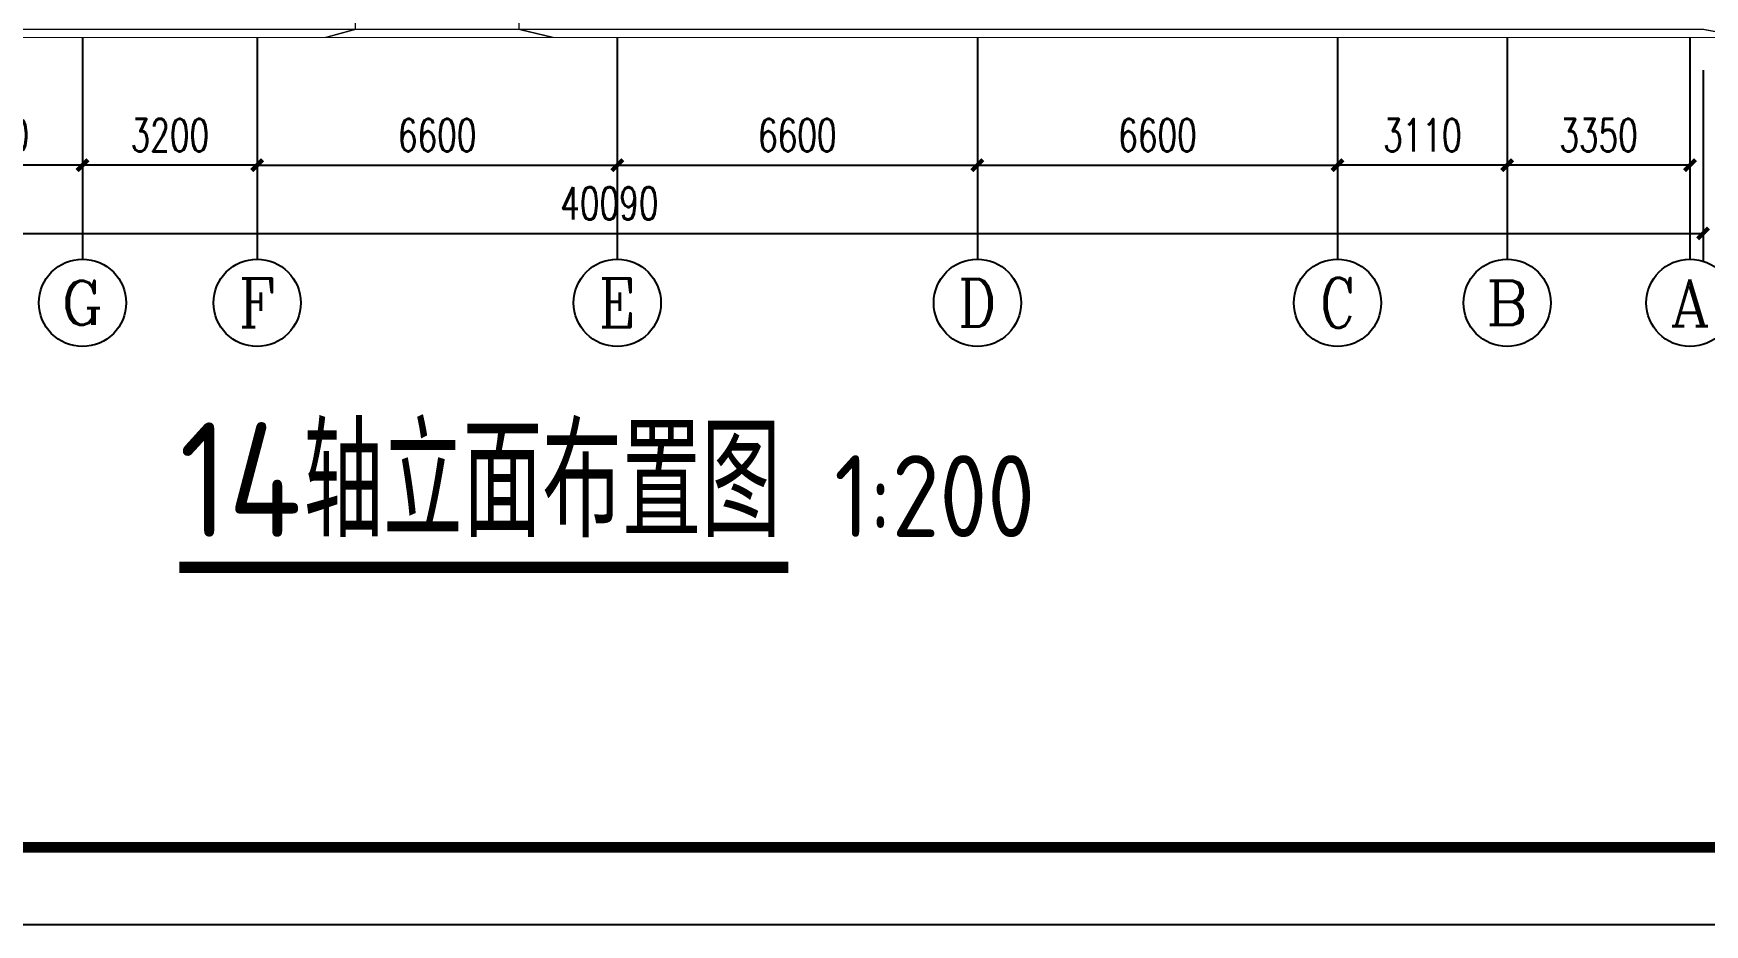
# Model space of a CAD drawing. Extents: x -89996 to 1006241, y -2176 to 440573.
# Drawn here: x 634201 to 664828, y 190896 to 207218 of the extents above; entities that cross this region are included whole.
import ezdxf
from ezdxf.enums import TextEntityAlignment as Align

# ---------------------------------------------------------------- set-up
doc = ezdxf.new("R2010")
doc.units = 0
doc.header["$LTSCALE"] = 1000
doc.header["$MEASUREMENT"] = 0
for name, color, linetype in [('AXIS', 3, 'Continuous'), ('AXIS_TEXT', 7, 'Continuous'), ('DIM_SYMB', 3, 'Continuous'), ('PUB_TEXT', 7, 'Continuous'), ('PUB_TITLE', 4, 'Continuous')]:
    doc.layers.add(name, color=color, linetype=linetype)
doc.styles.add('_TCH_AXIS', font='COMPLEX', dxfattribs={"bigfont": 'GBCBIG'})
doc.styles.add('_TCH_DIM_T3', font='SIMPLEX', dxfattribs={"width": 0.705882, "bigfont": 'GBCBIG'})
doc.styles.get("Standard").update_dxf_attribs({"font": 'gbenor.shx', "bigfont": 'gbcbig.shx'})
doc.dimstyles.new('_TCH_ARCH&&200', dxfattribs={"dimtxt": 595, "dimasz": 200, "dimexe": 500, "dimexo": 600, "dimgap": 252.5, "dimtad": 1, "dimdec": 0, "dimzin": 0, "dimdsep": 46, "dimtxsty": '_TCH_DIM_T3', "dimblk": 'ARCHTICK', "dimcen": 0.09, "dimclrt": 7, "dimazin": 2, "dimtfac": 1, "dimtdec": 0, "dimtix": 1, "dimtmove": 2, "dimatfit": 3, "dimfxl": 0, "dimtolj": 1, "dimtzin": 0, "dimarcsym": 0})

# ---------------------------------------------------------------- blocks, each defined once
blk = doc.blocks.new('_ArchTick')
at = {"color": 0, "linetype": 'ByBlock', "const_width": 0.4}
blk.add_lwpolyline([(-0.5, -0.5), (0.5, 0.5)], dxfattribs=at)
blk = doc.blocks.new('*D147')
at = {"layer": 'AXIS', "color": 0, "lineweight": -2, "transparency": 16777216}
for p, q in [((624711, 206543), (624711, 203056)), ((664801, 206543), (664801, 203056)), ((624711, 203556), (664801, 203556))]:
    blk.add_line(p, q, dxfattribs=at)
at = {"layer": 'Defpoints', "color": 0, "transparency": 16777216}
for p in [(624711, 207143), (664801, 207143), (664801, 203556)]:
    blk.add_point(p, dxfattribs=at)
at = {"layer": 'AXIS', "color": 0, "lineweight": -2, "transparency": 16777216, "xscale": 200, "yscale": 200, "zscale": 200, "rotation": 180}
blk.add_blockref('_ArchTick', (624711, 203556), dxfattribs=at)
at = {"layer": 'AXIS', "color": 0, "lineweight": -2, "transparency": 16777216, "xscale": 200, "yscale": 200, "zscale": 200}
blk.add_blockref('_ArchTick', (664801, 203556), dxfattribs=at)
at = {"layer": 'AXIS', "color": 7, "transparency": 16777216, "insert": (644756, 204106), "char_height": 595, "attachment_point": 5, "style": '_TCH_DIM_T3'}
blk.add_mtext('\\A1;40090', dxfattribs=at)
blk = doc.blocks.new('*D148')
at = {"layer": 'AXIS', "color": 0, "lineweight": -2, "transparency": 16777216}
for p, q in [((651501, 206543), (651501, 204305)), ((658101, 206543), (658101, 204305)), ((651501, 204805), (658101, 204805))]:
    blk.add_line(p, q, dxfattribs=at)
at = {"layer": 'Defpoints', "color": 0, "transparency": 16777216}
for p in [(651501, 207143), (658101, 207143), (658101, 204805)]:
    blk.add_point(p, dxfattribs=at)
at = {"layer": 'AXIS', "color": 0, "lineweight": -2, "transparency": 16777216, "xscale": 200, "yscale": 200, "zscale": 200, "rotation": 180}
blk.add_blockref('_ArchTick', (651501, 204805), dxfattribs=at)
at = {"layer": 'AXIS', "color": 0, "lineweight": -2, "transparency": 16777216, "xscale": 200, "yscale": 200, "zscale": 200}
blk.add_blockref('_ArchTick', (658101, 204805), dxfattribs=at)
at = {"layer": 'AXIS', "color": 7, "transparency": 16777216, "insert": (654801, 205355), "char_height": 595, "attachment_point": 5, "style": '_TCH_DIM_T3'}
blk.add_mtext('\\A1;6600', dxfattribs=at)
blk = doc.blocks.new('*D149')
at = {"layer": 'AXIS', "color": 0, "lineweight": -2, "transparency": 16777216}
for p, q in [((644901, 206543), (644901, 204305)), ((651501, 206543), (651501, 204305)), ((644901, 204805), (651501, 204805))]:
    blk.add_line(p, q, dxfattribs=at)
at = {"layer": 'Defpoints', "color": 0, "transparency": 16777216}
for p in [(644901, 207143), (651501, 207143), (651501, 204805)]:
    blk.add_point(p, dxfattribs=at)
at = {"layer": 'AXIS', "color": 0, "lineweight": -2, "transparency": 16777216, "xscale": 200, "yscale": 200, "zscale": 200, "rotation": 180}
blk.add_blockref('_ArchTick', (644901, 204805), dxfattribs=at)
at = {"layer": 'AXIS', "color": 0, "lineweight": -2, "transparency": 16777216, "xscale": 200, "yscale": 200, "zscale": 200}
blk.add_blockref('_ArchTick', (651501, 204805), dxfattribs=at)
at = {"layer": 'AXIS', "color": 7, "transparency": 16777216, "insert": (648201, 205355), "char_height": 595, "attachment_point": 5, "style": '_TCH_DIM_T3'}
blk.add_mtext('\\A1;6600', dxfattribs=at)
blk = doc.blocks.new('*D150')
at = {"layer": 'AXIS', "color": 0, "lineweight": -2, "transparency": 16777216}
for p, q in [((638301, 206543), (638301, 204305)), ((644901, 206543), (644901, 204305)), ((638301, 204805), (644901, 204805))]:
    blk.add_line(p, q, dxfattribs=at)
at = {"layer": 'Defpoints', "color": 0, "transparency": 16777216}
for p in [(638301, 207143), (644901, 207143), (644901, 204805)]:
    blk.add_point(p, dxfattribs=at)
at = {"layer": 'AXIS', "color": 0, "lineweight": -2, "transparency": 16777216, "xscale": 200, "yscale": 200, "zscale": 200, "rotation": 180}
blk.add_blockref('_ArchTick', (638301, 204805), dxfattribs=at)
at = {"layer": 'AXIS', "color": 0, "lineweight": -2, "transparency": 16777216, "xscale": 200, "yscale": 200, "zscale": 200}
blk.add_blockref('_ArchTick', (644901, 204805), dxfattribs=at)
at = {"layer": 'AXIS', "color": 7, "transparency": 16777216, "insert": (641601, 205355), "char_height": 595, "attachment_point": 5, "style": '_TCH_DIM_T3'}
blk.add_mtext('\\A1;6600', dxfattribs=at)
blk = doc.blocks.new('*D198')
at = {"layer": 'AXIS', "color": 0, "lineweight": -2, "transparency": 16777216}
for p, q in [((661211, 206543), (661211, 204305)), ((664561, 206543), (664561, 204305)), ((664561, 204805), (661211, 204805))]:
    blk.add_line(p, q, dxfattribs=at)
at = {"layer": 'Defpoints', "color": 0, "transparency": 16777216}
for p in [(661211, 207143), (664561, 207143), (661211, 204805)]:
    blk.add_point(p, dxfattribs=at)
at = {"layer": 'AXIS', "color": 0, "lineweight": -2, "transparency": 16777216, "xscale": 200, "yscale": 200, "zscale": 200, "rotation": 180}
blk.add_blockref('_ArchTick', (661211, 204805), dxfattribs=at)
at = {"layer": 'AXIS', "color": 0, "lineweight": -2, "transparency": 16777216, "xscale": 200, "yscale": 200, "zscale": 200}
blk.add_blockref('_ArchTick', (664561, 204805), dxfattribs=at)
at = {"layer": 'AXIS', "color": 7, "transparency": 16777216, "insert": (662886, 205355), "char_height": 595, "attachment_point": 5, "style": '_TCH_DIM_T3'}
blk.add_mtext('\\A1;3350', dxfattribs=at)
blk = doc.blocks.new('*D199')
at = {"layer": 'AXIS', "color": 0, "lineweight": -2, "transparency": 16777216}
for p, q in [((658101, 206543), (658101, 204305)), ((661211, 206543), (661211, 204305)), ((661211, 204805), (658101, 204805))]:
    blk.add_line(p, q, dxfattribs=at)
at = {"layer": 'Defpoints', "color": 0, "transparency": 16777216}
for p in [(658101, 207143), (661211, 207143), (658101, 204805)]:
    blk.add_point(p, dxfattribs=at)
at = {"layer": 'AXIS', "color": 0, "lineweight": -2, "transparency": 16777216, "xscale": 200, "yscale": 200, "zscale": 200, "rotation": 180}
blk.add_blockref('_ArchTick', (658101, 204805), dxfattribs=at)
at = {"layer": 'AXIS', "color": 0, "lineweight": -2, "transparency": 16777216, "xscale": 200, "yscale": 200, "zscale": 200}
blk.add_blockref('_ArchTick', (661211, 204805), dxfattribs=at)
at = {"layer": 'AXIS', "color": 7, "transparency": 16777216, "insert": (659656, 205355), "char_height": 595, "attachment_point": 5, "style": '_TCH_DIM_T3'}
blk.add_mtext('\\A1;3110', dxfattribs=at)
blk = doc.blocks.new('*D200')
at = {"layer": 'AXIS', "color": 0, "lineweight": -2, "transparency": 16777216}
for p, q in [((635101, 206543), (635101, 204305)), ((638301, 206543), (638301, 204305)), ((638301, 204805), (635101, 204805))]:
    blk.add_line(p, q, dxfattribs=at)
at = {"layer": 'Defpoints', "color": 0, "transparency": 16777216}
for p in [(635101, 207143), (638301, 207143), (635101, 204805)]:
    blk.add_point(p, dxfattribs=at)
at = {"layer": 'AXIS', "color": 0, "lineweight": -2, "transparency": 16777216, "xscale": 200, "yscale": 200, "zscale": 200, "rotation": 180}
blk.add_blockref('_ArchTick', (635101, 204805), dxfattribs=at)
at = {"layer": 'AXIS', "color": 0, "lineweight": -2, "transparency": 16777216, "xscale": 200, "yscale": 200, "zscale": 200}
blk.add_blockref('_ArchTick', (638301, 204805), dxfattribs=at)
at = {"layer": 'AXIS', "color": 7, "transparency": 16777216, "insert": (636701, 205355), "char_height": 595, "attachment_point": 5, "style": '_TCH_DIM_T3'}
blk.add_mtext('\\A1;3200', dxfattribs=at)
blk = doc.blocks.new('*D201')
at = {"layer": 'AXIS', "color": 0, "lineweight": -2, "transparency": 16777216}
for p, q in [((631701, 206543), (631701, 204305)), ((635101, 206543), (635101, 204305)), ((635101, 204805), (631701, 204805))]:
    blk.add_line(p, q, dxfattribs=at)
at = {"layer": 'Defpoints', "color": 0, "transparency": 16777216}
for p in [(631701, 207143), (635101, 207143), (631701, 204805)]:
    blk.add_point(p, dxfattribs=at)
at = {"layer": 'AXIS', "color": 0, "lineweight": -2, "transparency": 16777216, "xscale": 200, "yscale": 200, "zscale": 200, "rotation": 180}
blk.add_blockref('_ArchTick', (631701, 204805), dxfattribs=at)
at = {"layer": 'AXIS', "color": 0, "lineweight": -2, "transparency": 16777216, "xscale": 200, "yscale": 200, "zscale": 200}
blk.add_blockref('_ArchTick', (635101, 204805), dxfattribs=at)
at = {"layer": 'AXIS', "color": 7, "transparency": 16777216, "insert": (633401, 205355), "char_height": 595, "attachment_point": 5, "style": '_TCH_DIM_T3'}
blk.add_mtext('\\A1;3400', dxfattribs=at)

msp = doc.modelspace()

# ---------------------------------------------------------------- linework, layer by layer
for points, const_width in [([(643727.92, 207143.25), (643100.92, 207293.25), (643100.92, 210293.25), (640100.92, 210293.25), (640100.92, 207293.25), (639555.3, 207143.25)], 25), ([(666021.77, 207143.25), (623475.58, 207143.25), (623911.18, 207143.25), (624711.18, 207293.25), (664800.92, 207293.25), (665600.92, 207143.25)], 23)]:
    msp.add_lwpolyline(points, dxfattribs=dict(const_width=const_width))
at = {"layer": 'AXIS'}
for p, q in [((635100.92, 207143.25), (635100.92, 203083.46)), ((638300.92, 207143.25), (638300.92, 203083.46)), ((644900.92, 207143.25), (644900.92, 203083.46)), ((651500.92, 207143.25), (651500.92, 203083.46)), ((658100.92, 207143.25), (658100.92, 203083.46)), ((661210.92, 207143.25), (661210.92, 203083.46)), ((664560.92, 207143.25), (664560.92, 203083.46))]:
    msp.add_line(p, q, dxfattribs=at)
for centre in [(635100.92, 202283.46), (638300.92, 202283.46), (644900.92, 202283.46), (651500.92, 202283.46), (658100.92, 202283.46), (661210.92, 202283.46), (664560.92, 202283.46)]:
    msp.add_circle(centre, 800, dxfattribs=at)
at = {"layer": 'DIM_SYMB', "const_width": 210}
msp.add_lwpolyline([(636875.8, 197439.6), (648037.82, 197439.6)], dxfattribs=at)
at = {"layer": 'PUB_TITLE'}
msp.add_lwpolyline([(551085.01, 190896.12), (699685.01, 190896.12), (699685.01, 274896.12), (551085.01, 274896.12)], close=True, dxfattribs=at)
at = {"layer": 'PUB_TITLE', "const_width": 200}
msp.add_lwpolyline([(554620.37, 192310.26), (554620.37, 273481.97), (698270.87, 273481.97), (698270.87, 192310.26)], close=True, dxfattribs=at)

# ---------------------------------------------------------------- texts
at = {"layer": 'AXIS_TEXT', "style": '_TCH_AXIS'}
for s, width, p, p2 in [('G', 1.111111, (634714.72, 201877.94), (635487.13, 201877.94)), ('B', 1.176471, (660824.72, 201877.94), (661597.13, 201877.94))]:
    msp.add_text(s, height=811.03, dxfattribs=dict(at, width=width)).set_placement(p, p2, align=Align.FIT)
for s, height, p, p2 in [('F', 890.88, (637961.54, 201838.02), (638640.31, 201838.02)), ('E', 890.88, (644561.54, 201838.02), (645240.31, 201838.02)), ('D', 870.51, (651148.57, 201848.2), (651853.27, 201848.2)), ('C', 911.38, (657775.43, 201827.77), (658426.42, 201827.77)), ('A', 850.37, (664196.48, 201858.28), (664925.37, 201858.28))]:
    msp.add_text(s, height=height, dxfattribs=at).set_placement(p, p2, align=Align.FIT)
at = {"layer": 'PUB_TEXT'}
for s, height, p in [('14', 2100, (636875.8, 197993.64)), ('轴立面布置图', 2025.532, (639150.8, 197993.64)), ('1:200', 1500, (648877.82, 197993.64))]:
    msp.add_text(s, height=height, dxfattribs=at).set_placement(p)

# ---------------------------------------------------------------- dimensions: what is measured, and where the dimension line sits
at = {"layer": 'AXIS'}
for p1, p2, distance, picture, middle in [((624711.18, 207143.25), (664800.92, 207143.25), -3587.34, '*D147', (644756.05, 204105.91)), ((635100.92, 207143.25), (631700.92, 207143.25), 2338.27, '*D201', (633400.92, 205354.98)), ((638300.92, 207143.25), (635100.92, 207143.25), 2338.27, '*D200', (636700.92, 205354.98)), ((638300.92, 207143.25), (644900.92, 207143.25), -2338.27, '*D150', (641600.92, 205354.98)), ((644900.92, 207143.25), (651500.92, 207143.25), -2338.27, '*D149', (648200.92, 205354.98)), ((651500.92, 207143.25), (658100.92, 207143.25), -2338.27, '*D148', (654800.92, 205354.98)), ((661210.92, 207143.25), (658100.92, 207143.25), 2338.27, '*D199', (659655.92, 205354.98)), ((664560.92, 207143.25), (661210.92, 207143.25), 2338.27, '*D198', (662885.92, 205354.98))]:
    dim = msp.add_aligned_dim(p1=p1, p2=p2, distance=distance, dimstyle='_TCH_ARCH&&200', dxfattribs=at)
    dim.commit()
    dim.dimension.update_dxf_attribs({"geometry": picture, "text_midpoint": middle})

doc.saveas('drawing.dxf')
